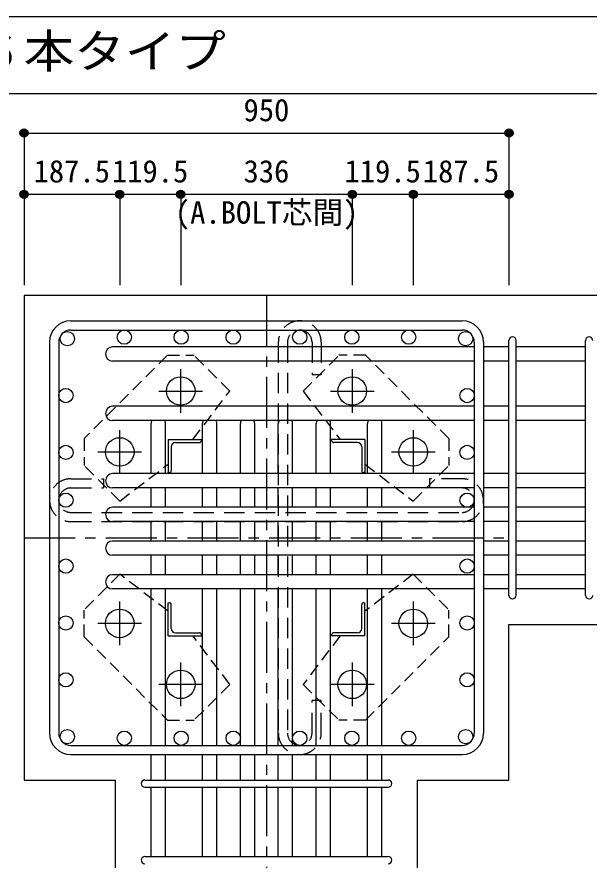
# Model space of a CAD drawing. Units: millimetres at full size, sheet at 1:20. Extents: x -3982 to 3969, y -2797 to 2801.
# Drawn here: x 128 to 1249, y -1651 to 2 of the extents above; entities that cross this region are included whole.
import ezdxf
from ezdxf.enums import TextEntityAlignment as Align

# ---------------------------------------------------------------- set-up
doc = ezdxf.new("R2010")
doc.units = ezdxf.units.MM
doc.header["$LTSCALE"] = 20
doc.header["$PDMODE"] = 32
doc.header["$PDSIZE"] = 10
for name, pattern in [('CHAIN1', [8, 5, -1, 1, -1]), ('DASHED1', [1.8, 1.2, -0.6]), ('DASHED2', [3, 2, -1])]:
    doc.linetypes.add(name, pattern=pattern)
for name, color, linetype in [('6-1_躯体線', 2, 'Continuous'), ('6-2_A.Bolt_', 4, 'Continuous'), ('6-3_柱型主筋', 3, 'Continuous'), ('6-4_フープ', 7, 'Continuous'), ('6-5_梁主筋', 7, 'Continuous'), ('6-6_S.T.P.', 7, 'Continuous'), ('6-7_文字', 7, 'Continuous'), ('6-9_プレート', 4, 'DASHED1'), ('6-C_中子', 7, 'DASHED2'), ('6-D_寸法', 4, 'Continuous'), ('F-0_枠', 6, 'Continuous')]:
    doc.layers.add(name, color=color, linetype=linetype)
doc.styles.add('ＭＳ ゴシック', font='')
doc.styles.get('ＭＳ ゴシック').set_extended_font_data('MS Gothic')

msp = doc.modelspace()

# ---------------------------------------------------------------- linework, layer by layer
at = {"layer": '6-1_躯体線'}
for p, q in [((141.85, -543.84), (141.85, -1493.84)), ((1491.85, -543.84), (141.85, -543.84)), ((1091.85, -1188.84), (1491.85, -1188.84)), ((1091.85, -1493.84), (1091.85, -1188.84)), ((141.85, -1493.84), (321.35, -1493.84)), ((321.35, -1893.84), (321.35, -1493.84)), ((912.35, -1893.84), (912.35, -1493.84)), ((912.35, -1493.84), (1091.85, -1493.84))]:
    msp.add_line(p, q, dxfattribs=at)
at = {"layer": '6-2_A.Bolt_', "linetype": 'CHAIN1'}
for p, q in [((448.85, -774.04), (448.85, -688.54)), ((784.85, -688.54), (784.85, -774.04)), ((406.05, -731.34), (491.55, -731.34)), ((742.15, -731.34), (827.65, -731.34)), ((329.35, -893.54), (329.35, -808.04)), ((904.35, -808.04), (904.35, -893.54)), ((286.55, -850.84), (372.05, -850.84)), ((861.65, -850.84), (947.15, -850.84)), ((329.35, -1229.64), (329.35, -1144.14)), ((904.36, -1144.14), (904.36, -1229.64)), ((372.05, -1186.84), (286.55, -1186.84)), ((947.16, -1186.84), (861.65, -1186.84)), ((448.86, -1349.14), (448.86, -1263.64)), ((784.85, -1263.64), (784.85, -1349.14)), ((491.55, -1306.34), (406.06, -1306.34)), ((827.65, -1306.34), (742.15, -1306.34))]:
    msp.add_line(p, q, dxfattribs=at)
at = {"layer": '6-2_A.Bolt_'}
for p, q in [((424.35, -826.34), (489.35, -826.34)), ((424.35, -826.34), (424.35, -891.34)), ((489.35, -826.34), (489.35, -828.34)), ((809.35, -826.34), (744.35, -826.34)), ((744.35, -828.34), (744.35, -826.34)), ((809.35, -826.34), (809.35, -891.34)), ((430.35, -840.84), (430.35, -887.34)), ((438.85, -832.34), (485.35, -832.34)), ((794.85, -832.34), (748.35, -832.34)), ((803.35, -840.84), (803.35, -887.34)), ((426.35, -891.34), (424.35, -891.34)), ((809.35, -891.34), (807.35, -891.34)), ((424.36, -1146.34), (426.36, -1146.34)), ((424.36, -1211.34), (424.36, -1146.34)), ((430.36, -1196.84), (430.36, -1150.34)), ((803.36, -1196.84), (803.36, -1150.34)), ((807.36, -1146.34), (809.36, -1146.34)), ((809.36, -1211.34), (809.36, -1146.34)), ((438.86, -1205.34), (485.36, -1205.34)), ((794.86, -1205.34), (748.36, -1205.34)), ((424.36, -1211.34), (489.36, -1211.34)), ((489.36, -1209.34), (489.36, -1211.34)), ((744.36, -1211.34), (744.36, -1209.34)), ((809.36, -1211.34), (744.36, -1211.34))]:
    msp.add_line(p, q, dxfattribs=at)
at = {"layer": '6-2_A.Bolt_', "color": 3}
for centre in [(448.85, -731.34), (784.85, -731.34), (329.35, -850.84), (904.35, -850.84), (329.35, -1186.84), (904.36, -1186.84), (448.86, -1306.34), (784.85, -1306.34)]:
    msp.add_circle(centre, 28, dxfattribs=at)
at = {"layer": '6-2_A.Bolt_'}
for centre, radius, start, end in [((438.85, -840.84), 8.5, 90, 180), ((485.35, -828.34), 4, 270, 0), ((748.35, -828.34), 4, 180, 270), ((794.85, -840.84), 8.5, 0, 90), ((426.35, -887.34), 4, 270, 0), ((807.35, -887.34), 4, 180, 270), ((426.36, -1150.34), 4, 0, 90), ((807.36, -1150.34), 4, 90, 180), ((438.86, -1196.84), 8.5, 180, 270), ((485.36, -1209.34), 4, 0, 90), ((748.36, -1209.34), 4, 90, 180), ((794.86, -1196.84), 8.5, 270, 0)]:
    msp.add_arc(centre, radius, start, end, dxfattribs=at)
at = {"layer": '6-3_柱型主筋'}
for centre in [(226.78, -628.77), (338.23, -625.84), (449.68, -625.84), (551.69, -625.84), (682.02, -625.84), (784.03, -625.84), (895.48, -625.84), (1006.93, -628.77), (223.85, -740.22), (1009.85, -740.22), (223.85, -851.67), (1009.85, -851.67), (223.85, -945.34), (1009.85, -945.34), (223.85, -1074.57), (1009.85, -1074.57), (223.85, -1186.01), (1009.85, -1186.01), (223.85, -1297.46), (1009.85, -1297.46), (226.78, -1408.91), (338.23, -1411.84), (449.68, -1411.84), (551.69, -1411.84), (682.02, -1411.84), (784.03, -1411.84), (895.48, -1411.84), (1006.93, -1408.91)]:
    msp.add_circle(centre, 14, dxfattribs=at)
at = {"layer": '6-4_フープ'}
for p, q in [((233.85, -593.84), (999.85, -593.84)), ((233.85, -611.84), (999.85, -611.84)), ((191.85, -635.84), (191.85, -1401.84)), ((209.85, -635.84), (209.85, -1401.84)), ((1023.85, -635.84), (1023.85, -1401.84)), ((1041.85, -635.84), (1041.85, -1401.84)), ((233.85, -1425.84), (999.85, -1425.84)), ((233.85, -1443.84), (999.85, -1443.84))]:
    msp.add_line(p, q, dxfattribs=at)
for centre, radius, start, end in [((233.85, -635.84), 42, 90, 180), ((999.85, -635.84), 42, 0, 90), ((233.85, -635.84), 24, 90, 180), ((999.85, -635.84), 24, 0, 90), ((233.85, -1401.84), 42, 180, 270), ((233.85, -1401.84), 24, 180, 270), ((999.85, -1401.84), 42, 270, 0), ((999.85, -1401.84), 24, 270, 0)]:
    msp.add_arc(centre, radius, start, end, dxfattribs=at)
at = {"layer": '6-5_梁主筋'}
for p, q in [((1023.85, -644.77), (315.35, -644.77)), ((1091.85, -644.77), (1041.85, -644.77)), ((1241.85, -644.77), (1105.85, -644.77)), ((1023.85, -672.77), (315.35, -672.77)), ((1091.85, -672.77), (1041.85, -672.77)), ((1241.85, -672.77), (1105.85, -672.77)), ((1023.85, -761.34), (315.35, -761.34)), ((1091.85, -761.34), (1041.85, -761.34)), ((1241.85, -761.34), (1105.85, -761.34)), ((1023.85, -789.34), (315.35, -789.34)), ((1091.85, -789.34), (1041.85, -789.34)), ((1241.85, -789.34), (1105.85, -789.34)), ((390.85, -893.34), (390.85, -795.34)), ((418.85, -893.34), (418.85, -795.34)), ((491.36, -893.34), (491.36, -795.34)), ((519.36, -893.34), (519.36, -795.34)), ((565.69, -893.34), (565.69, -795.34)), ((593.69, -893.34), (593.69, -795.34)), ((640.02, -893.34), (640.02, -795.34)), ((668.02, -893.34), (668.02, -795.34)), ((714.36, -893.34), (714.36, -795.34)), ((742.36, -893.34), (742.36, -795.34)), ((814.85, -893.34), (814.85, -795.34)), ((842.85, -893.34), (842.85, -795.34)), ((1023.85, -893.34), (315.35, -893.34)), ((1091.85, -893.34), (1041.85, -893.34)), ((1241.85, -893.34), (1105.85, -893.34)), ((1023.85, -921.34), (315.35, -921.34)), ((390.85, -959.34), (390.85, -921.34)), ((418.85, -959.34), (418.85, -921.34)), ((491.36, -959.34), (491.36, -921.34)), ((519.36, -959.34), (519.36, -921.34)), ((565.69, -959.34), (565.69, -921.34)), ((593.69, -959.34), (593.69, -921.34)), ((640.02, -959.34), (640.02, -921.34)), ((668.02, -959.34), (668.02, -921.34)), ((714.36, -959.34), (714.36, -921.34)), ((742.36, -959.34), (742.36, -921.34)), ((814.85, -959.34), (814.85, -921.34)), ((842.85, -959.34), (842.85, -921.34)), ((1091.85, -921.34), (1041.85, -921.34)), ((1241.85, -921.34), (1105.85, -921.34)), ((1023.85, -959.34), (315.35, -959.34)), ((1091.85, -959.34), (1041.85, -959.34)), ((1241.85, -959.34), (1105.85, -959.34)), ((1023.85, -987.34), (315.35, -987.34)), ((390.85, -1025.34), (390.85, -987.34)), ((418.85, -1025.34), (418.85, -987.34)), ((491.36, -1025.34), (491.36, -987.34)), ((519.36, -1025.34), (519.36, -987.34)), ((565.69, -1025.34), (565.69, -987.34)), ((593.69, -1025.34), (593.69, -987.34)), ((640.02, -1025.34), (640.02, -987.34)), ((668.02, -1025.34), (668.02, -987.34)), ((714.36, -1025.34), (714.36, -987.34)), ((742.36, -1025.34), (742.36, -987.34)), ((814.85, -1025.34), (814.85, -987.34)), ((842.85, -1025.34), (842.85, -987.34)), ((1091.85, -987.34), (1041.85, -987.34)), ((1241.85, -987.34), (1105.85, -987.34)), ((1023.85, -1025.34), (315.35, -1025.34)), ((1091.85, -1025.34), (1041.85, -1025.34)), ((1241.85, -1025.34), (1105.85, -1025.34)), ((1023.85, -1053.34), (315.35, -1053.34)), ((390.85, -1091.34), (390.85, -1053.11)), ((418.85, -1091.34), (418.85, -1053.34)), ((491.36, -1091.34), (491.36, -1053.34)), ((519.36, -1091.34), (519.36, -1053.34)), ((565.69, -1091.34), (565.69, -1053.34)), ((593.69, -1091.34), (593.69, -1053.34)), ((640.02, -1091.34), (640.02, -1053.34)), ((668.02, -1091.34), (668.02, -1053.34)), ((714.36, -1091.34), (714.36, -1053.34)), ((742.36, -1091.34), (742.36, -1053.34)), ((814.85, -1091.34), (814.85, -1053.34)), ((842.85, -1091.34), (842.85, -1053.34)), ((1091.85, -1053.34), (1041.85, -1053.34)), ((1241.85, -1053.34), (1105.85, -1053.34)), ((1023.85, -1091.34), (315.35, -1091.34)), ((1091.85, -1091.34), (1041.85, -1091.34)), ((1241.85, -1091.34), (1105.85, -1091.34)), ((1023.85, -1119.34), (315.35, -1119.34)), ((390.85, -1425.84), (390.85, -1119.34)), ((418.85, -1425.84), (418.85, -1119.34)), ((491.36, -1425.84), (491.36, -1119.34)), ((519.36, -1425.84), (519.36, -1119.34)), ((565.69, -1425.84), (565.69, -1119.34)), ((593.69, -1425.84), (593.69, -1119.34)), ((640.02, -1425.84), (640.02, -1119.34)), ((668.02, -1425.84), (668.02, -1119.34)), ((714.36, -1425.84), (714.36, -1119.34)), ((742.36, -1425.84), (742.36, -1119.34)), ((814.85, -1425.84), (814.85, -1119.34)), ((842.85, -1425.84), (842.85, -1119.34)), ((1091.85, -1119.34), (1041.85, -1119.34)), ((1241.85, -1119.34), (1105.85, -1119.34)), ((390.85, -1493.84), (390.85, -1443.84)), ((418.85, -1493.84), (418.85, -1443.84)), ((491.36, -1493.84), (491.36, -1443.84)), ((519.36, -1493.84), (519.36, -1443.84)), ((565.69, -1493.84), (565.69, -1443.84)), ((593.69, -1493.84), (593.69, -1443.84)), ((640.02, -1493.84), (640.02, -1443.84)), ((668.02, -1493.84), (668.02, -1443.84)), ((714.36, -1493.84), (714.36, -1443.84)), ((742.36, -1493.84), (742.36, -1443.84)), ((814.85, -1493.84), (814.85, -1443.84)), ((842.85, -1493.84), (842.85, -1443.84)), ((390.85, -1643.84), (390.85, -1507.84)), ((418.85, -1643.84), (418.85, -1507.84)), ((491.36, -1643.84), (491.36, -1507.84)), ((519.36, -1643.84), (519.36, -1507.84)), ((565.69, -1643.84), (565.69, -1507.84)), ((593.69, -1643.84), (593.69, -1507.84)), ((640.02, -1643.84), (640.02, -1507.84)), ((668.02, -1643.84), (668.02, -1507.84)), ((714.36, -1643.84), (714.36, -1507.84)), ((742.36, -1643.84), (742.36, -1507.84)), ((814.85, -1643.84), (814.85, -1507.84)), ((842.85, -1643.84), (842.85, -1507.84))]:
    msp.add_line(p, q, dxfattribs=at)
for centre, start, end in [((315.35, -658.77), 90, 270), ((315.35, -775.34), 90, 270), ((404.85, -795.34), 154.61978, 180), ((404.85, -795.34), 0, 25.38022), ((505.36, -795.34), 154.61978, 180), ((505.36, -795.34), 0, 25.38022), ((579.69, -795.34), 154.61978, 180), ((579.69, -795.34), 0, 25.38022), ((654.02, -795.34), 154.61978, 180), ((654.02, -795.34), 0, 25.38022), ((728.36, -795.34), 154.61978, 180), ((728.36, -795.34), 0, 25.38022), ((828.85, -795.34), 154.61978, 180), ((828.85, -795.34), 0, 25.38022), ((315.35, -907.34), 90, 270), ((315.35, -973.34), 90, 270), ((315.35, -1039.34), 90, 270), ((315.35, -1105.34), 90, 270)]:
    msp.add_arc(centre, 14, start, end, dxfattribs=at)
at = {"layer": '6-6_S.T.P.'}
for p, q in [((1091.85, -1131.84), (1091.85, -632.27)), ((1105.85, -1131.84), (1105.85, -632.27)), ((1241.85, -1131.84), (1241.85, -632.27)), ((378.35, -1493.84), (855.35, -1493.84)), ((378.35, -1507.84), (855.35, -1507.84)), ((378.35, -1643.84), (855.35, -1643.84))]:
    msp.add_line(p, q, dxfattribs=at)
for centre, start, end in [((1098.85, -632.27), 0, 180), ((1098.85, -632.27), 0, 180), ((1098.85, -632.27), 0, 180), ((1098.85, -632.27), 0, 180), ((1248.85, -632.27), 0, 180), ((1098.85, -1131.84), 180, 0), ((1098.85, -1131.84), 180, 0), ((1098.85, -1131.84), 180, 0), ((1098.85, -1131.84), 180, 0), ((1248.85, -1131.84), 180, 0), ((378.35, -1500.84), 90, 270), ((378.35, -1500.84), 90, 270), ((378.35, -1500.84), 90, 270), ((378.35, -1500.84), 90, 270), ((855.35, -1500.84), 270, 90), ((855.35, -1500.84), 270, 90), ((855.35, -1500.84), 270, 90), ((855.35, -1500.84), 270, 90), ((378.35, -1650.84), 90, 270), ((855.35, -1650.84), 270, 90)]:
    msp.add_arc(centre, 7, start, end, dxfattribs=at)
at = {"layer": '6-9_プレート'}
for p, q in [((422.72, -661.37), (259.38, -824.71)), ((422.72, -661.37), (475.05, -661.37)), ((545.04, -731.36), (475.05, -661.37)), ((688.67, -731.36), (758.66, -661.37)), ((810.98, -661.37), (758.66, -661.37)), ((974.32, -824.71), (810.98, -661.37)), ((472.65, -826.34), (545.04, -731.36)), ((688.67, -731.36), (761.05, -826.34)), ((259.38, -824.71), (259.38, -877.04)), ((974.32, -824.71), (974.32, -877.04)), ((329.37, -947.03), (424.35, -874.64)), ((809.35, -874.64), (904.33, -947.03)), ((329.37, -947.03), (259.38, -877.04)), ((904.33, -947.03), (974.32, -877.04)), ((329.37, -1090.66), (259.38, -1160.65)), ((424.36, -1163.04), (329.37, -1090.66)), ((904.34, -1090.65), (809.35, -1163.04)), ((904.34, -1090.65), (974.33, -1160.64)), ((259.38, -1212.97), (259.38, -1160.65)), ((974.33, -1212.97), (974.33, -1160.64)), ((259.39, -1212.97), (422.73, -1376.31)), ((545.04, -1306.32), (472.66, -1211.34)), ((761.06, -1211.34), (688.67, -1306.32)), ((810.98, -1376.31), (974.33, -1212.97)), ((545.04, -1306.32), (475.05, -1376.31)), ((688.67, -1306.32), (758.66, -1376.31)), ((422.73, -1376.31), (475.05, -1376.31)), ((810.98, -1376.31), (758.66, -1376.31))]:
    msp.add_line(p, q, dxfattribs=at)
at = {"layer": '6-C_中子'}
for p, q in [((640.02, -635.84), (640.02, -1401.84)), ((658.02, -635.84), (658.02, -1401.84)), ((706.02, -635.84), (706.02, -699.84)), ((935.85, -903.34), (935.85, -921.34)), ((999.85, -903.34), (935.85, -903.34)), ((233.85, -921.34), (297.85, -921.34)), ((999.85, -921.34), (935.85, -921.34)), ((233.85, -969.34), (999.85, -969.34)), ((233.85, -987.34), (999.85, -987.34)), ((724.02, -1337.84), (706.02, -1337.84)), ((706.02, -1401.84), (706.02, -1337.84)), ((724.02, -1401.84), (724.02, -1337.84))]:
    msp.add_line(p, q, dxfattribs=at)
for points in [[(724.02, -635.84), (724.02, -699.84), (706.02, -699.84)], [(233.85, -903.34), (297.85, -903.34), (297.85, -921.34)]]:
    msp.add_lwpolyline(points, dxfattribs=at)
for centre, radius, start, end in [((682.02, -635.84), 42, 0, 180), ((682.02, -635.84), 24, 0, 180), ((233.85, -945.34), 42, 90, 270), ((999.85, -945.34), 42, 270, 90), ((233.85, -945.34), 24, 90, 270), ((999.85, -945.34), 24, 270, 90), ((682.02, -1401.84), 42, 180, 0), ((682.02, -1401.84), 24, 180, 0)]:
    msp.add_arc(centre, radius, start, end, dxfattribs=at)
at = {"layer": '6-D_寸法'}
for p, q in [((141.85, -225.81), (141.85, -345.81)), ((141.85, -225.81), (141.85, -345.81)), ((141.85, -225.81), (1091.85, -225.81)), ((141.85, -345.81), (141.85, -523.84)), ((141.85, -345.81), (141.85, -523.84)), ((141.85, -345.81), (141.85, -523.84)), ((141.85, -345.81), (329.35, -345.81)), ((329.35, -345.81), (329.35, -523.84)), ((329.35, -345.81), (448.85, -345.81)), ((448.85, -345.81), (448.85, -523.84)), ((448.85, -345.81), (784.85, -345.81)), ((784.85, -345.81), (784.85, -523.84)), ((784.85, -345.81), (904.35, -345.81)), ((904.35, -345.81), (904.35, -523.84)), ((904.35, -345.81), (1091.85, -345.81)), ((1091.85, -345.81), (1091.85, -523.84)), ((1091.85, -345.81), (1091.85, -523.84)), ((1091.85, -345.81), (1091.85, -523.84))]:
    msp.add_line(p, q, dxfattribs=at)
at = {"layer": '6-D_寸法', "linetype": 'CHAIN1'}
for p, q in [((616.85, -543.84), (616.85, -1893.84)), ((141.85, -1018.84), (1091.85, -1018.84))]:
    msp.add_line(p, q, dxfattribs=at)
at = {"layer": '6-D_寸法'}
msp.add_lwpolyline([(1091.85, -225.81), (1091.85, -345.81), (1091.85, -523.84)], dxfattribs=at)
for centre, radius in [((141.85, -225.81), 8), ((141.85, -225.81), 7.2), ((141.85, -225.81), 6.4), ((141.85, -225.81), 5.6), ((141.85, -225.81), 4.8), ((141.85, -225.81), 4), ((141.85, -225.81), 3.2), ((141.85, -225.81), 2.4), ((141.85, -225.81), 1.6), ((141.85, -225.81), 0.8), ((1091.85, -225.81), 8), ((1091.85, -225.81), 7.2), ((1091.85, -225.81), 6.4), ((1091.85, -225.81), 5.6), ((1091.85, -225.81), 4.8), ((1091.85, -225.81), 4), ((1091.85, -225.81), 3.2), ((1091.85, -225.81), 2.4), ((1091.85, -225.81), 1.6), ((1091.85, -225.81), 0.8), ((141.85, -345.81), 8), ((141.85, -345.81), 7.2), ((141.85, -345.81), 6.4), ((141.85, -345.81), 5.6), ((141.85, -345.81), 4.8), ((141.85, -345.81), 4), ((141.85, -345.81), 3.2), ((141.85, -345.81), 2.4), ((141.85, -345.81), 1.6), ((141.85, -345.81), 0.8), ((329.35, -345.81), 8), ((329.35, -345.81), 7.2), ((329.35, -345.81), 6.4), ((329.35, -345.81), 5.6), ((329.35, -345.81), 4.8), ((329.35, -345.81), 4), ((329.35, -345.81), 3.2), ((329.35, -345.81), 2.4), ((329.35, -345.81), 1.6), ((329.35, -345.81), 0.8), ((448.85, -345.81), 8), ((448.85, -345.81), 7.2), ((448.85, -345.81), 6.4), ((448.85, -345.81), 5.6), ((448.85, -345.81), 4.8), ((448.85, -345.81), 4), ((448.85, -345.81), 3.2), ((448.85, -345.81), 2.4), ((448.85, -345.81), 1.6), ((448.85, -345.81), 0.8), ((784.85, -345.81), 8), ((784.85, -345.81), 7.2), ((784.85, -345.81), 6.4), ((784.85, -345.81), 5.6), ((784.85, -345.81), 4.8), ((784.85, -345.81), 4), ((784.85, -345.81), 3.2), ((784.85, -345.81), 2.4), ((784.85, -345.81), 1.6), ((784.85, -345.81), 0.8), ((904.35, -345.81), 8), ((904.35, -345.81), 7.2), ((904.35, -345.81), 6.4), ((904.35, -345.81), 5.6), ((904.35, -345.81), 4.8), ((904.35, -345.81), 4), ((904.35, -345.81), 3.2), ((904.35, -345.81), 2.4), ((904.35, -345.81), 1.6), ((904.35, -345.81), 0.8), ((1091.85, -345.81), 8), ((1091.85, -345.81), 7.2), ((1091.85, -345.81), 6.4), ((1091.85, -345.81), 5.6), ((1091.85, -345.81), 4.8), ((1091.85, -345.81), 4), ((1091.85, -345.81), 3.2), ((1091.85, -345.81), 2.4), ((1091.85, -345.81), 1.6), ((1091.85, -345.81), 0.8)]:
    msp.add_circle(centre, radius, dxfattribs=at)
at = {"layer": '6-D_寸法', "color": 7}
for p in [(141.85, -225.81), (1091.85, -225.81), (141.85, -345.81), (329.35, -345.81), (448.85, -345.81), (784.85, -345.81), (904.35, -345.81), (1091.85, -345.81)]:
    msp.add_point(p, dxfattribs=at)
at = {"layer": 'F-0_枠', "color": 2}
for p, q in [((2482.4, 1.97), (-3981.92, 1.97)), ((-3981.92, -148.03), (2482.4, -148.03))]:
    msp.add_line(p, q, dxfattribs=at)

# ---------------------------------------------------------------- texts
at = {"layer": '6-7_文字', "color": 2, "style": 'ＭＳ ゴシック', "width": 1.1}
msp.add_text('\u3000\u3000基礎梁主筋\u3000６本タイプ', height=65.98, dxfattribs=at).set_placement((-749.76, -118.03), align=Align.BOTTOM_LEFT)
at = {"layer": '6-7_文字', "color": 4, "style": 'ＭＳ ゴシック'}
msp.add_text('(A.BOLT芯間)', height=43.99, dxfattribs=at).set_placement((437.38, -416.59), align=Align.BOTTOM_LEFT)
at = {"layer": '6-D_寸法', "style": 'ＭＳ ゴシック'}
for s, p in [('950', (571.85, -215.81)), ('187.5', (160.6, -335.81)), ('119.5', (314.1, -335.81)), ('336', (571.85, -335.81)), ('119.5', (769.6, -335.81)), ('187.5', (923.1, -335.81))]:
    msp.add_text(s, height=43.99, dxfattribs=at).set_placement(p, align=Align.BOTTOM_LEFT)

doc.saveas('drawing.dxf')
